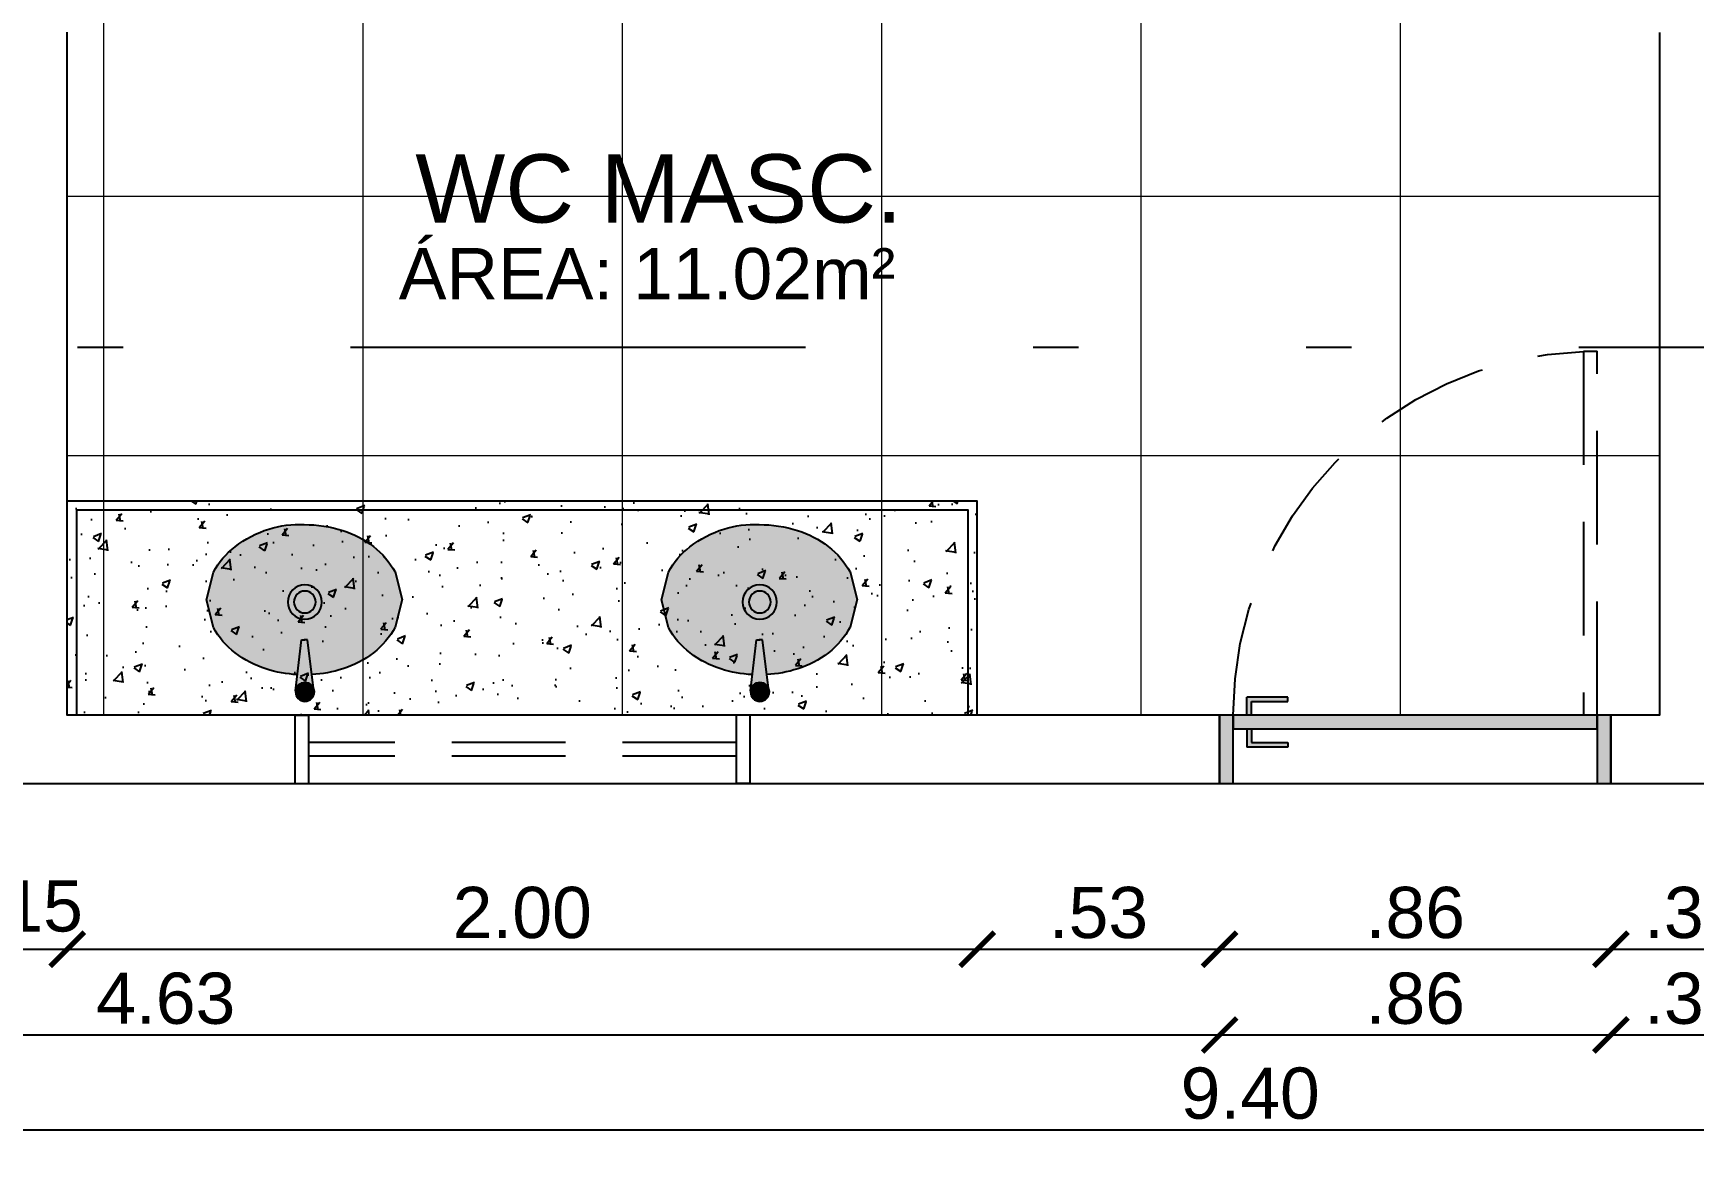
# Model space of a CAD drawing. Extents: x 3377 to 3790, y 1673 to 1846.
# Drawn here: x 3555.564 to 3559.214, y 1687.442 to 1689.893 of the extents above; entities that cross this region are included whole.
import ezdxf
from ezdxf.enums import TextEntityAlignment as Align

# ---------------------------------------------------------------- set-up
doc = ezdxf.new("R2010")
doc.units = 0
doc.header["$LTSCALE"] = 2
doc.header["$PDMODE"] = 32
doc.linetypes.add('DIVIDE', pattern=[1.25, 0.5, -0.25, 0, -0.25, 0, -0.25])
doc.linetypes.add('HIDDEN2', pattern=[0.1875, 0.125, -0.0625])
for name, color, linetype in [('. Esquadria', 7, 'Continuous'), ('. Layaot', 8, 'Continuous'), ('. Vista 01', 7, 'Continuous'), ('A-PARED', 4, 'Continuous'), ('ARQ-COTAS', 250, 'Continuous'), ('LCL-LINHACORTE', 3, 'DIVIDE')]:
    doc.layers.add(name, color=color, linetype=linetype)
doc.layers.add('. hachura', color=8, linetype='Continuous', lineweight=0)
doc.layers.add('. TEXTO', color=7, linetype='Continuous', lineweight=0)
doc.styles.add('75_R80', font='arial.ttf', dxfattribs={"height": 0.15})
doc.styles.add('REGUA-60', font='arial.ttf', dxfattribs={"height": 0.1125})
doc.styles.add('ROMANS', font='arial.ttf')
doc.dimstyles.new('1-75', dxfattribs={"dimscale": 0.75, "dimtxt": 0.15, "dimasz": 0.1, "dimexe": 0.05, "dimexo": 0.1, "dimgap": 0.03, "dimtad": 1, "dimzin": 5, "dimdsep": 46, "dimtxsty": 'ROMANS', "dimblk": 'ARCHTICK', "dimcen": 0, "dimse1": 1, "dimse2": 1, "dimclrd": 1, "dimclre": 256, "dimclrt": 2, "dimadec": 0, "dimazin": 0, "dimtfac": 1, "dimtofl": 0, "dimtmove": 2, "dimatfit": 3, "dimldrblk": 'ARCHTICK', "dimfxl": 0.04, "dimtolj": 1, "dimtzin": 1, "dimarcsym": 0})

# ---------------------------------------------------------------- blocks, each defined once
blk = doc.blocks.new('tia')
at = {"layer": '. Layaot'}
h = blk.add_hatch(color=252, dxfattribs=at)
h.dxf.hatch_style = 1
h.set_gradient(color1=(132, 132, 132), color2=(173, 173, 173), rotation=90, tint=1, name='CYLINDER')
h.paths.add_polyline_path([(799809.0258, 9171780.8408, 1), (799808.9845, 9171780.8408, 1)])
h.paths.add_polyline_path([(799808.9915, 9171780.8408, -1), (799809.0188, 9171780.8408, -1)], flags=0)
h.paths.add_polyline_path([(799809.0188, 9171780.8408, 1), (799808.9915, 9171780.8408, 1)], flags=16)
h = blk.add_hatch(color=252, dxfattribs=at)
h.dxf.hatch_style = 1
h.set_gradient(color1=(132, 132, 132), color2=(173, 173, 173), rotation=90, tint=1, name='CYLINDER')
h.paths.add_polyline_path([(799809.0237, 9171780.8317, -0.747365), (799808.9846, 9171780.8383), (799808.9975, 9171780.7262), (799809.005, 9171780.7262), (799809.011, 9171780.7262)])
h = blk.add_hatch(color=252, dxfattribs=at)
h.dxf.hatch_style = 1
h.set_gradient(color1=(132, 132, 132), color2=(173, 173, 173), rotation=90, tint=1, name='CYLINDER')
h.paths.add_polyline_path([(799808.9915, 9171780.8408, 1), (799809.0188, 9171780.8408, 1)])
h = blk.add_hatch(color=7, dxfattribs=at)
h.dxf.hatch_style = 1
h.set_gradient(color1=(255, 255, 255), color2=(214, 214, 214), rotation=90, tint=1, name='INVSPHERICAL')
h.paths.add_polyline_path([(799809.1558, 9171780.7547, 0.086915), (799809.0884, 9171780.79, 0.062356), (799809.0202, 9171780.8027), (799809.011, 9171780.7262), (799809.0034, 9171780.7262), (799808.9975, 9171780.7262), (799808.9884, 9171780.8028, 0.063208), (799808.9192, 9171780.7902, 0.086915), (799808.8518, 9171780.7551, 0.105716), (799808.8041, 9171780.6992), (799808.7887, 9171780.6385), (799808.8039, 9171780.5777, 0.105716), (799808.8515, 9171780.5217, 0.086915), (799808.9257, 9171780.4829, 0.093124), (799809.0035, 9171780.4732, 0.077098), (799809.0881, 9171780.4863, 0.086915), (799809.1555, 9171780.5214, 0.105716), (799809.2032, 9171780.5772), (799809.2186, 9171780.638), (799809.2034, 9171780.6988, 0.105716)])
h.paths.add_polyline_path([(799809.0426, 9171780.6432, -1), (799808.9672, 9171780.6432, -1)], flags=16)
h.paths.add_polyline_path([(799809.029, 9171780.6432, -1), (799808.9809, 9171780.6432, -1)], flags=0)
h = blk.add_hatch(color=252, dxfattribs=at)
h.dxf.hatch_style = 1
h.set_gradient(color1=(132, 132, 132), color2=(173, 173, 173), rotation=90, tint=1, name='CYLINDER')
h.paths.add_polyline_path([(799808.9672, 9171780.6432, 1), (799809.0426, 9171780.6432, 1)])
h.paths.add_polyline_path([(799809.029, 9171780.6432, -1), (799808.9809, 9171780.6432, -1)], flags=0)
h.paths.add_polyline_path([(799808.9809, 9171780.6432, 1), (799809.029, 9171780.6432, 1)], flags=16)
h = blk.add_hatch(color=252, dxfattribs=at)
h.dxf.hatch_style = 1
h.set_gradient(color1=(132, 132, 132), color2=(173, 173, 173), rotation=90, tint=1, name='CYLINDER')
h.paths.add_polyline_path([(799808.9809, 9171780.6432, 1), (799809.029, 9171780.6432, 1)])
for p, q in [((799808.9842, 9171780.8384), (799808.9975, 9171780.7262)), ((799809.0245, 9171780.8384), (799809.011, 9171780.7262)), ((799808.9975, 9171780.7262), (799809.005, 9171780.7262)), ((799809.011, 9171780.7262), (799809.0034, 9171780.7262))]:
    blk.add_line(p, q, dxfattribs=at)
for points in [[(799808.9884, 9171780.8028, 0.063208), (799808.9192, 9171780.7902, 0.086915), (799808.8518, 9171780.7551, 0.105716), (799808.8041, 9171780.6992), (799808.7887, 9171780.6385)], [(799808.7887, 9171780.6385), (799808.8039, 9171780.5777, 0.105716), (799808.8515, 9171780.5217, 0.086915), (799808.9257, 9171780.4829, 0.093124), (799809.0035, 9171780.4732, 0.077098), (799809.0881, 9171780.4863, 0.086915), (799809.1555, 9171780.5214, 0.105716), (799809.2032, 9171780.5772), (799809.2186, 9171780.638), (799809.2034, 9171780.6988, 0.105716), (799809.1558, 9171780.7547, 0.086915), (799809.0884, 9171780.79, 0.062356), (799809.0202, 9171780.8027, 0.077098)]]:
    blk.add_lwpolyline(points, format="xyb", dxfattribs=at)
for centre, radius in [((799809.0052, 9171780.8408), 0.0207), ((799809.0052, 9171780.8408), 0.0137), ((799809.0049, 9171780.6432), 0.0377), ((799809.0049, 9171780.6432), 0.024)]:
    blk.add_circle(centre, radius, dxfattribs=at)
blk = doc.blocks.new('fechadura')
for p, q in [((1565.0368, 630.001), (1565.0368, 629.971)), ((1565.0468, 630.001), (1565.0468, 629.971)), ((1565.0368, 629.971), (1565.0368, 629.961)), ((1565.1268, 629.961), (1565.0368, 629.961)), ((1565.0468, 629.971), (1565.1268, 629.971)), ((1565.1268, 629.971), (1565.1268, 629.961))]:
    blk.add_line(p, q)
blk = doc.blocks.new('P .86')
at = {"layer": '. Esquadria'}
h = blk.add_hatch(color=253, dxfattribs=at)
h.dxf.hatch_style = 1
h.set_gradient(color1=(173, 173, 173), color2=(91, 91, 91), tint=1, name='INVCYLINDER')
h.paths.add_polyline_path([(3863.1696, 601.0208), (3863.0796, 601.0208), (3863.0796, 601.0308), (3863.1596, 601.0308), (3863.1596, 601.0608), (3863.1696, 601.0608), (3863.1696, 601.0308)])
h.paths.add_polyline_path([(3863.1696, 601.1209), (3863.1696, 601.0908), (3863.1596, 601.0908), (3863.1596, 601.1209), (3863.0796, 601.1209), (3863.0796, 601.1309), (3863.1696, 601.1309)])
h = blk.add_hatch(color=34, dxfattribs=at)
h.dxf.hatch_style = 1
h.set_gradient(color1=(153, 76, 0), color2=(153, 133, 76), tint=1, name='INVCYLINDER')
h.paths.add_polyline_path([(3862.3996, 600.941), (3862.3696, 600.941), (3862.3696, 601.091), (3862.3996, 601.091)])
h = blk.add_hatch(color=34, dxfattribs=at)
h.dxf.hatch_style = 1
h.set_gradient(color1=(153, 76, 0), color2=(153, 133, 76), tint=1, name='CURVED')
h.paths.add_polyline_path([(3863.1996, 601.061), (3862.3996, 601.061), (3862.3996, 601.091), (3863.1996, 601.091)])
h = blk.add_hatch(color=34, dxfattribs=at)
h.dxf.hatch_style = 1
h.set_gradient(color1=(153, 76, 0), color2=(153, 133, 76), tint=1, name='INVCYLINDER')
h.paths.add_polyline_path([(3863.2296, 600.941), (3863.1996, 600.941), (3863.1996, 601.091), (3863.2296, 601.091)])
at = {"layer": '. Esquadria', "color": 1, "linetype": 'HIDDEN2'}
for p, q in [((3862.3996, 601.091), (3862.3996, 601.891)), ((3862.4296, 601.891), (3862.4296, 601.091))]:
    blk.add_line(p, q, dxfattribs=at)
at = {"layer": '. Esquadria', "color": 1}
blk.add_line((3862.4296, 601.891), (3862.3996, 601.891), dxfattribs=at)
at = {"layer": '. Esquadria'}
blk.add_line((3863.1996, 600.941), (3862.3996, 600.941), dxfattribs=at)
at = {"layer": '. Esquadria', "color": 2}
for points in [[(3862.3996, 601.091), (3862.3996, 600.941), (3862.3696, 600.941), (3862.3696, 601.091)], [(3863.1996, 601.091), (3863.1996, 601.061), (3862.3996, 601.061), (3862.3996, 601.091)], [(3863.2296, 601.091), (3863.2296, 600.941), (3863.1996, 600.941), (3863.1996, 601.091)]]:
    blk.add_lwpolyline(points, close=True, dxfattribs=at)
at = {"layer": '. Esquadria', "color": 1, "linetype": 'HIDDEN2'}
blk.add_arc((3862.4001, 601.0913), 0.7995, 359.9735, 87.8832, dxfattribs=at)
at = {"layer": '. Esquadria', "rotation": 180}
blk.add_blockref('fechadura', (5428.2064, 1231.0918), dxfattribs=at)
at = {"layer": '. Esquadria', "extrusion": (0, 0, -1), "zscale": -1}
blk.add_blockref('fechadura', (-5428.2064, -28.9402), dxfattribs=at)
blk = doc.blocks.new('_ARCHTICK')
at = {"color": 0, "linetype": 'ByBlock', "const_width": 0.15}
blk.add_lwpolyline([(-0.5, -0.5), (0.5, 0.5)], dxfattribs=at)
blk = doc.blocks.new('*D194')
at = {"layer": 'ARQ-COTAS', "color": 1, "lineweight": -2, "transparency": 16777216}
blk.add_line((3555.4894, 1687.8803), (3555.6394, 1687.8803), dxfattribs=at)
at = {"layer": 'Defpoints', "color": 0, "transparency": 16777216}
for p in [(3555.4894, 1688.3945), (3555.6394, 1688.3945), (3555.6394, 1687.8803)]:
    blk.add_point(p, dxfattribs=at)
at = {"layer": 'ARQ-COTAS', "color": 1, "lineweight": -2, "transparency": 16777216, "xscale": 0.07500000000000001, "yscale": 0.07500000000000001, "zscale": 0.07500000000000001}
for p, rotation in [((3555.4894, 1687.8803), 180.0006660346369), ((3555.6394, 1687.8803), 0.0006660346368891813)]:
    blk.add_blockref('_ARCHTICK', p, dxfattribs=dict(at, rotation=rotation))
at = {"layer": 'ARQ-COTAS', "color": 2, "transparency": 16777216, "insert": (3555.5644, 1687.9747), "char_height": 0.1125, "attachment_point": 5, "rotation": 0.0007, "style": 'ROMANS'}
blk.add_mtext('\\A1;.15', dxfattribs=at)
blk = doc.blocks.new('*D195')
at = {"layer": 'ARQ-COTAS', "color": 1, "lineweight": -2, "transparency": 16777216}
blk.add_line((3555.6394, 1687.8803), (3557.6394, 1687.8804), dxfattribs=at)
at = {"layer": 'Defpoints', "color": 0, "transparency": 16777216}
for p in [(3555.6394, 1688.3945), (3557.6394, 1688.3945), (3557.6394, 1687.8804)]:
    blk.add_point(p, dxfattribs=at)
at = {"layer": 'ARQ-COTAS', "color": 1, "lineweight": -2, "transparency": 16777216, "xscale": 0.07500000000000001, "yscale": 0.07500000000000001, "zscale": 0.07500000000000001}
for p, rotation in [((3555.6394, 1687.8803), 180.0006660346369), ((3557.6394, 1687.8804), 0.0006660346368891813)]:
    blk.add_blockref('_ARCHTICK', p, dxfattribs=dict(at, rotation=rotation))
at = {"layer": 'ARQ-COTAS', "color": 2, "transparency": 16777216, "insert": (3556.6394, 1687.9603), "char_height": 0.1125, "attachment_point": 5, "rotation": 0.0007, "style": 'ROMANS'}
blk.add_mtext('\\A1;2.00', dxfattribs=at)
blk = doc.blocks.new('*D196')
at = {"layer": 'ARQ-COTAS', "color": 1, "lineweight": -2, "transparency": 16777216}
blk.add_line((3557.6394, 1687.8804), (3558.1723, 1687.8804), dxfattribs=at)
at = {"layer": 'Defpoints', "color": 0, "transparency": 16777216}
for p in [(3557.6394, 1688.3945), (3558.1723, 1688.2445), (3558.1723, 1687.8804)]:
    blk.add_point(p, dxfattribs=at)
at = {"layer": 'ARQ-COTAS', "color": 1, "lineweight": -2, "transparency": 16777216, "xscale": 0.07500000000000001, "yscale": 0.07500000000000001, "zscale": 0.07500000000000001}
for p, rotation in [((3557.6394, 1687.8804), 180.0006660346369), ((3558.1723, 1687.8804), 0.0006660346368891813)]:
    blk.add_blockref('_ARCHTICK', p, dxfattribs=dict(at, rotation=rotation))
at = {"layer": 'ARQ-COTAS', "color": 2, "transparency": 16777216, "insert": (3557.9058, 1687.9603), "char_height": 0.1125, "attachment_point": 5, "rotation": 0.0007, "style": 'ROMANS'}
blk.add_mtext('\\A1;.53', dxfattribs=at)
blk = doc.blocks.new('*D197')
at = {"layer": 'ARQ-COTAS', "color": 1, "lineweight": -2, "transparency": 16777216}
blk.add_line((3558.1723, 1687.8804), (3559.0323, 1687.8804), dxfattribs=at)
at = {"layer": 'Defpoints', "color": 0, "transparency": 16777216}
for p in [(3558.1723, 1688.2445), (3559.0323, 1688.2445), (3559.0323, 1687.8804)]:
    blk.add_point(p, dxfattribs=at)
at = {"layer": 'ARQ-COTAS', "color": 1, "lineweight": -2, "transparency": 16777216, "xscale": 0.07500000000000001, "yscale": 0.07500000000000001, "zscale": 0.07500000000000001}
for p, rotation in [((3558.1723, 1687.8804), 180.0006660346369), ((3559.0323, 1687.8804), 0.0006660346368891813)]:
    blk.add_blockref('_ARCHTICK', p, dxfattribs=dict(at, rotation=rotation))
at = {"layer": 'ARQ-COTAS', "color": 2, "transparency": 16777216, "insert": (3558.6023, 1687.9603), "char_height": 0.1125, "attachment_point": 5, "rotation": 0.0007, "style": 'ROMANS'}
blk.add_mtext('\\A1;.86', dxfattribs=at)
blk = doc.blocks.new('*D198')
at = {"layer": 'ARQ-COTAS', "color": 1, "lineweight": -2, "transparency": 16777216}
blk.add_line((3559.0323, 1687.8804), (3559.3965, 1687.8804), dxfattribs=at)
at = {"layer": 'Defpoints', "color": 0, "transparency": 16777216}
for p in [(3559.0323, 1688.2445), (3559.3965, 1688.2445), (3559.3965, 1687.8804)]:
    blk.add_point(p, dxfattribs=at)
at = {"layer": 'ARQ-COTAS', "color": 1, "lineweight": -2, "transparency": 16777216, "xscale": 0.07500000000000001, "yscale": 0.07500000000000001, "zscale": 0.07500000000000001}
for p, rotation in [((3559.0323, 1687.8804), 180.0006660346369), ((3559.3965, 1687.8804), 0.0006660346368891813)]:
    blk.add_blockref('_ARCHTICK', p, dxfattribs=dict(at, rotation=rotation))
at = {"layer": 'ARQ-COTAS', "color": 2, "transparency": 16777216, "insert": (3559.2144, 1687.9604), "char_height": 0.1125, "attachment_point": 5, "rotation": 0.0007, "style": 'ROMANS'}
blk.add_mtext('\\A1;.36', dxfattribs=at)
blk = doc.blocks.new('*D203')
at = {"layer": 'ARQ-COTAS', "color": 1, "lineweight": -2, "transparency": 16777216}
blk.add_line((3553.5394, 1687.6919), (3558.1723, 1687.6919), dxfattribs=at)
at = {"layer": 'Defpoints', "color": 0, "transparency": 16777216}
for p in [(3553.5394, 1688.2445), (3558.1723, 1688.2445), (3558.1723, 1687.6919)]:
    blk.add_point(p, dxfattribs=at)
at = {"layer": 'ARQ-COTAS', "color": 1, "lineweight": -2, "transparency": 16777216, "xscale": 0.07500000000000001, "yscale": 0.07500000000000001, "zscale": 0.07500000000000001, "rotation": 180}
blk.add_blockref('_ARCHTICK', (3553.5394, 1687.6919), dxfattribs=at)
at = {"layer": 'ARQ-COTAS', "color": 1, "lineweight": -2, "transparency": 16777216, "xscale": 0.07500000000000001, "yscale": 0.07500000000000001, "zscale": 0.07500000000000001}
blk.add_blockref('_ARCHTICK', (3558.1723, 1687.6919), dxfattribs=at)
at = {"layer": 'ARQ-COTAS', "color": 2, "transparency": 16777216, "insert": (3555.8558, 1687.7719), "char_height": 0.1125, "attachment_point": 5, "style": 'ROMANS'}
blk.add_mtext('\\A1;4.63', dxfattribs=at)
blk = doc.blocks.new('*D204')
at = {"layer": 'ARQ-COTAS', "color": 1, "lineweight": -2, "transparency": 16777216}
blk.add_line((3558.1723, 1687.6919), (3559.0323, 1687.6919), dxfattribs=at)
at = {"layer": 'Defpoints', "color": 0, "transparency": 16777216}
for p in [(3558.1723, 1688.2445), (3559.0323, 1688.2445), (3559.0323, 1687.6919)]:
    blk.add_point(p, dxfattribs=at)
at = {"layer": 'ARQ-COTAS', "color": 1, "lineweight": -2, "transparency": 16777216, "xscale": 0.07500000000000001, "yscale": 0.07500000000000001, "zscale": 0.07500000000000001, "rotation": 180}
blk.add_blockref('_ARCHTICK', (3558.1723, 1687.6919), dxfattribs=at)
at = {"layer": 'ARQ-COTAS', "color": 1, "lineweight": -2, "transparency": 16777216, "xscale": 0.07500000000000001, "yscale": 0.07500000000000001, "zscale": 0.07500000000000001}
blk.add_blockref('_ARCHTICK', (3559.0323, 1687.6919), dxfattribs=at)
at = {"layer": 'ARQ-COTAS', "color": 2, "transparency": 16777216, "insert": (3558.6023, 1687.7719), "char_height": 0.1125, "attachment_point": 5, "style": 'ROMANS'}
blk.add_mtext('\\A1;.86', dxfattribs=at)
blk = doc.blocks.new('*D205')
at = {"layer": 'ARQ-COTAS', "color": 1, "lineweight": -2, "transparency": 16777216}
blk.add_line((3559.0323, 1687.6919), (3559.3965, 1687.6919), dxfattribs=at)
at = {"layer": 'Defpoints', "color": 0, "transparency": 16777216}
for p in [(3559.0323, 1688.2445), (3559.3965, 1688.2445), (3559.3965, 1687.6919)]:
    blk.add_point(p, dxfattribs=at)
at = {"layer": 'ARQ-COTAS', "color": 1, "lineweight": -2, "transparency": 16777216, "xscale": 0.07500000000000001, "yscale": 0.07500000000000001, "zscale": 0.07500000000000001, "rotation": 180}
blk.add_blockref('_ARCHTICK', (3559.0323, 1687.6919), dxfattribs=at)
at = {"layer": 'ARQ-COTAS', "color": 1, "lineweight": -2, "transparency": 16777216, "xscale": 0.07500000000000001, "yscale": 0.07500000000000001, "zscale": 0.07500000000000001}
blk.add_blockref('_ARCHTICK', (3559.3965, 1687.6919), dxfattribs=at)
at = {"layer": 'ARQ-COTAS', "color": 2, "transparency": 16777216, "insert": (3559.2144, 1687.7719), "char_height": 0.1125, "attachment_point": 5, "style": 'ROMANS'}
blk.add_mtext('\\A1;.36', dxfattribs=at)
blk = doc.blocks.new('*D212')
at = {"layer": 'ARQ-COTAS', "color": 1, "lineweight": -2, "transparency": 16777216}
blk.add_line((3553.5394, 1687.4834), (3562.9394, 1687.4834), dxfattribs=at)
at = {"layer": 'Defpoints', "color": 0, "transparency": 16777216}
for p in [(3553.5394, 1688.2445), (3562.9394, 1688.2445), (3562.9394, 1687.4834)]:
    blk.add_point(p, dxfattribs=at)
at = {"layer": 'ARQ-COTAS', "color": 1, "lineweight": -2, "transparency": 16777216, "xscale": 0.07500000000000001, "yscale": 0.07500000000000001, "zscale": 0.07500000000000001, "rotation": 180}
blk.add_blockref('_ARCHTICK', (3553.5394, 1687.4834), dxfattribs=at)
at = {"layer": 'ARQ-COTAS', "color": 1, "lineweight": -2, "transparency": 16777216, "xscale": 0.07500000000000001, "yscale": 0.07500000000000001, "zscale": 0.07500000000000001}
blk.add_blockref('_ARCHTICK', (3562.9394, 1687.4834), dxfattribs=at)
at = {"layer": 'ARQ-COTAS', "color": 2, "transparency": 16777216, "insert": (3558.2394, 1687.5634), "char_height": 0.1125, "attachment_point": 5, "style": 'ROMANS'}
blk.add_mtext('\\A1;9.40', dxfattribs=at)
blk = doc.blocks.new('A$Cee03f338')
at = {"layer": '. Esquadria', "color": 1, "linetype": 'HIDDEN2'}
for p, q in [((0, 1), (0, 0.97)), ((0, 1), (0.15, 1)), ((0.15, 1), (0.15, 0.97)), ((0, 0.97), (0.15, 0.97)), ((0.06, 0.97), (0.06, 0.03)), ((0.09, 0.97), (0.09, 0.03)), ((0, 0.03), (0.15, 0.03)), ((0, 0), (0, 0.03)), ((0, 0), (0.15, 0)), ((0.15, 0), (0.15, 0.03))]:
    blk.add_line(p, q, dxfattribs=at)

msp = doc.modelspace()

# ---------------------------------------------------------------- hatches: boundary and pattern name
at = {"layer": '. hachura', "ltscale": 10}
h = msp.add_hatch(dxfattribs=at)
h.set_pattern_fill('_USER', color=256, scale=0.57, angle=-90, style=0, double=1, pattern_type=0)
h.set_pattern_definition([(270, (3559.1394, 1688.3945), (0.57, -9e-17), []), (0, (3559.1394, 1688.3945), (0, 0.57), [])])
h.paths.add_polyline_path([(3559.1394, 1691.5444), (3555.6394, 1691.5444), (3555.6394, 1688.3945), (3559.1394, 1688.3945)])
h = msp.add_hatch()
h.set_pattern_fill('AR-CONC', color=8, scale=0.001)
h.set_pattern_definition([(50, (-0.0969, 2.88855), (0.182184669, -0.0159390855), [0.01905, -0.20955]), (355, (-0.0969, 2.88855), (-0.035243421, 0.191056845), [0.01524, -0.167640584]), (100.4514447, (-0.08171, 2.88722), (0.146941247, 0.175117752), [0.016190009, -0.178090245]), (46.1842, (-0.0969, 2.93935), (0.271079041, -0.042042328), [0.028575, -0.314325]), (96.6355576, (-0.0743, 2.93585), (0.237404134, 0.247426125), [0.024285023, -0.267135608]), (351.184151, (-0.0969, 2.93935), (0.237404134, 0.247426125), [0.022859967, -0.251459732]), (21, (-0.0715, 2.92665), (0.151614391, -0.102265198), [0.01905, -0.20955]), (326, (-0.0715, 2.92665), (0.061802028, 0.184187966), [0.01524, -0.16764]), (71.451445, (-0.05886, 2.91813), (0.213416419, 0.081922769), [0.016190009, -0.178089938]), (37.5, (-0.096894, 2.88855), (0.0030886033, 0.0845550389), [0, -0.165608, 0, -0.17018, 0, -0.168275]), (7.5, (-0.09689, 2.88855), (0.0668196625, 0.1001805748), [0, -0.097028, 0, -0.161798, 0, -0.064135]), (327.5, (-0.153536, 2.88855), (0.1355905952, -0.005728744), [0, -0.0635, 0, -0.19812, 0, -0.26289]), (317.5, (-0.17894, 2.88855), (0.1481291814, 0.025426491), [0, -0.08255, 0, -0.131572, 0, -0.18669])])
h.paths.add_polyline_path([(3557.6394, 1688.8645), (3555.6394, 1688.8645), (3555.6394, 1688.3945), (3557.6394, 1688.3945)])

# ---------------------------------------------------------------- linework, layer by layer
at = {"color": 1}
for points in [[(3557.6394, 1688.3945), (3557.6394, 1688.8645), (3555.6394, 1688.8645)], [(3557.6194, 1688.3945), (3557.6194, 1688.8445), (3555.6594, 1688.8445), (3555.6594, 1688.3945)]]:
    msp.add_lwpolyline(points, dxfattribs=at)
at = {"layer": 'A-PARED'}
for points in [[(3554.5694, 1688.2445), (3558.1723, 1688.2445), (3558.1723, 1688.3945), (3555.6394, 1688.3945), (3555.6394, 1689.8949)], [(3559.1394, 1689.8945), (3559.1394, 1688.3945), (3559.0323, 1688.3945), (3559.0323, 1688.2445), (3559.3965, 1688.2445)]]:
    msp.add_lwpolyline(points, dxfattribs=at)
at = {"layer": 'LCL-LINHACORTE'}
msp.add_line((3550.8621, 1689.2031), (3565.6167, 1689.2031), dxfattribs=at)

# ---------------------------------------------------------------- block references
at = {"layer": '. Esquadria', "xscale": -1, "rotation": 0.0006659680058618278}
msp.add_blockref('P .86', (7421.4089, 1087.3484), dxfattribs=at)
at = {"layer": '. Vista 01', "xscale": -1, "rotation": 180}
for p in [(-796252.8434, 9173469.2863), (-796251.8434, 9173469.2863)]:
    msp.add_blockref('tia', p, dxfattribs=at)
at = {"rotation": 270}
msp.add_blockref('A$Cee03f338', (3556.1394, 1688.3945), dxfattribs=at)

# ---------------------------------------------------------------- texts
at = {"layer": '. TEXTO', "color": 3, "style": '75_R80'}
msp.add_text('WC MASC.', height=0.15, dxfattribs=at).set_placement((3556.4043, 1689.4767))
at = {"layer": '. TEXTO', "color": 1, "style": 'REGUA-60'}
msp.add_text('ÁREA: 11.02m²', height=0.1125, dxfattribs=at).set_placement((3556.9138, 1689.3645), align=Align.MIDDLE_CENTER)

# ---------------------------------------------------------------- dimensions: what is measured, and where the dimension line sits
at = {"layer": 'ARQ-COTAS'}
dim = msp.add_linear_dim(base=(3555.6394, 1687.8803), p1=(3555.4894, 1688.3945), p2=(3555.6394, 1688.3945), angle=180.0007, dimstyle='1-75', dxfattribs=at)
dim.commit()
dim.dimension.update_dxf_attribs({"geometry": '*D194', "text_midpoint": (3555.5644, 1687.9747), "dimtype": 160})
for base, p1, p2, picture, middle in [((3557.6394, 1687.8804), (3555.6394, 1688.3945), (3557.6394, 1688.3945), '*D195', (3556.6394, 1687.9603)), ((3558.1723, 1687.8804), (3557.6394, 1688.3945), (3558.1723, 1688.2445), '*D196', (3557.9058, 1687.9603)), ((3559.0323, 1687.8804), (3558.1723, 1688.2445), (3559.0323, 1688.2445), '*D197', (3558.6023, 1687.9603)), ((3559.3965, 1687.8804), (3559.0323, 1688.2445), (3559.3965, 1688.2445), '*D198', (3559.2144, 1687.9604))]:
    dim = msp.add_linear_dim(base=base, p1=p1, p2=p2, angle=180.0007, dimstyle='1-75', dxfattribs=at)
    dim.commit()
    dim.dimension.update_dxf_attribs({"geometry": picture, "text_midpoint": middle})
for base, p1, p2, picture, middle in [((3558.1723, 1687.6919), (3553.5394, 1688.2445), (3558.1723, 1688.2445), '*D203', (3555.8558, 1687.7719)), ((3559.0323, 1687.6919), (3558.1723, 1688.2445), (3559.0323, 1688.2445), '*D204', (3558.6023, 1687.7719)), ((3559.3965, 1687.6919), (3559.0323, 1688.2445), (3559.3965, 1688.2445), '*D205', (3559.2144, 1687.7719))]:
    dim = msp.add_linear_dim(base=base, p1=p1, p2=p2, dimstyle='1-75', dxfattribs=at)
    dim.commit()
    dim.dimension.update_dxf_attribs({"geometry": picture, "text_midpoint": middle})
dim = msp.add_aligned_dim(p1=(3553.5394, 1688.2445), p2=(3562.9394, 1688.2445), distance=-0.7611, dimstyle='1-75', dxfattribs=at)
dim.commit()
dim.dimension.update_dxf_attribs({"geometry": '*D212', "text_midpoint": (3558.2394, 1687.5634)})

doc.saveas('drawing.dxf')
